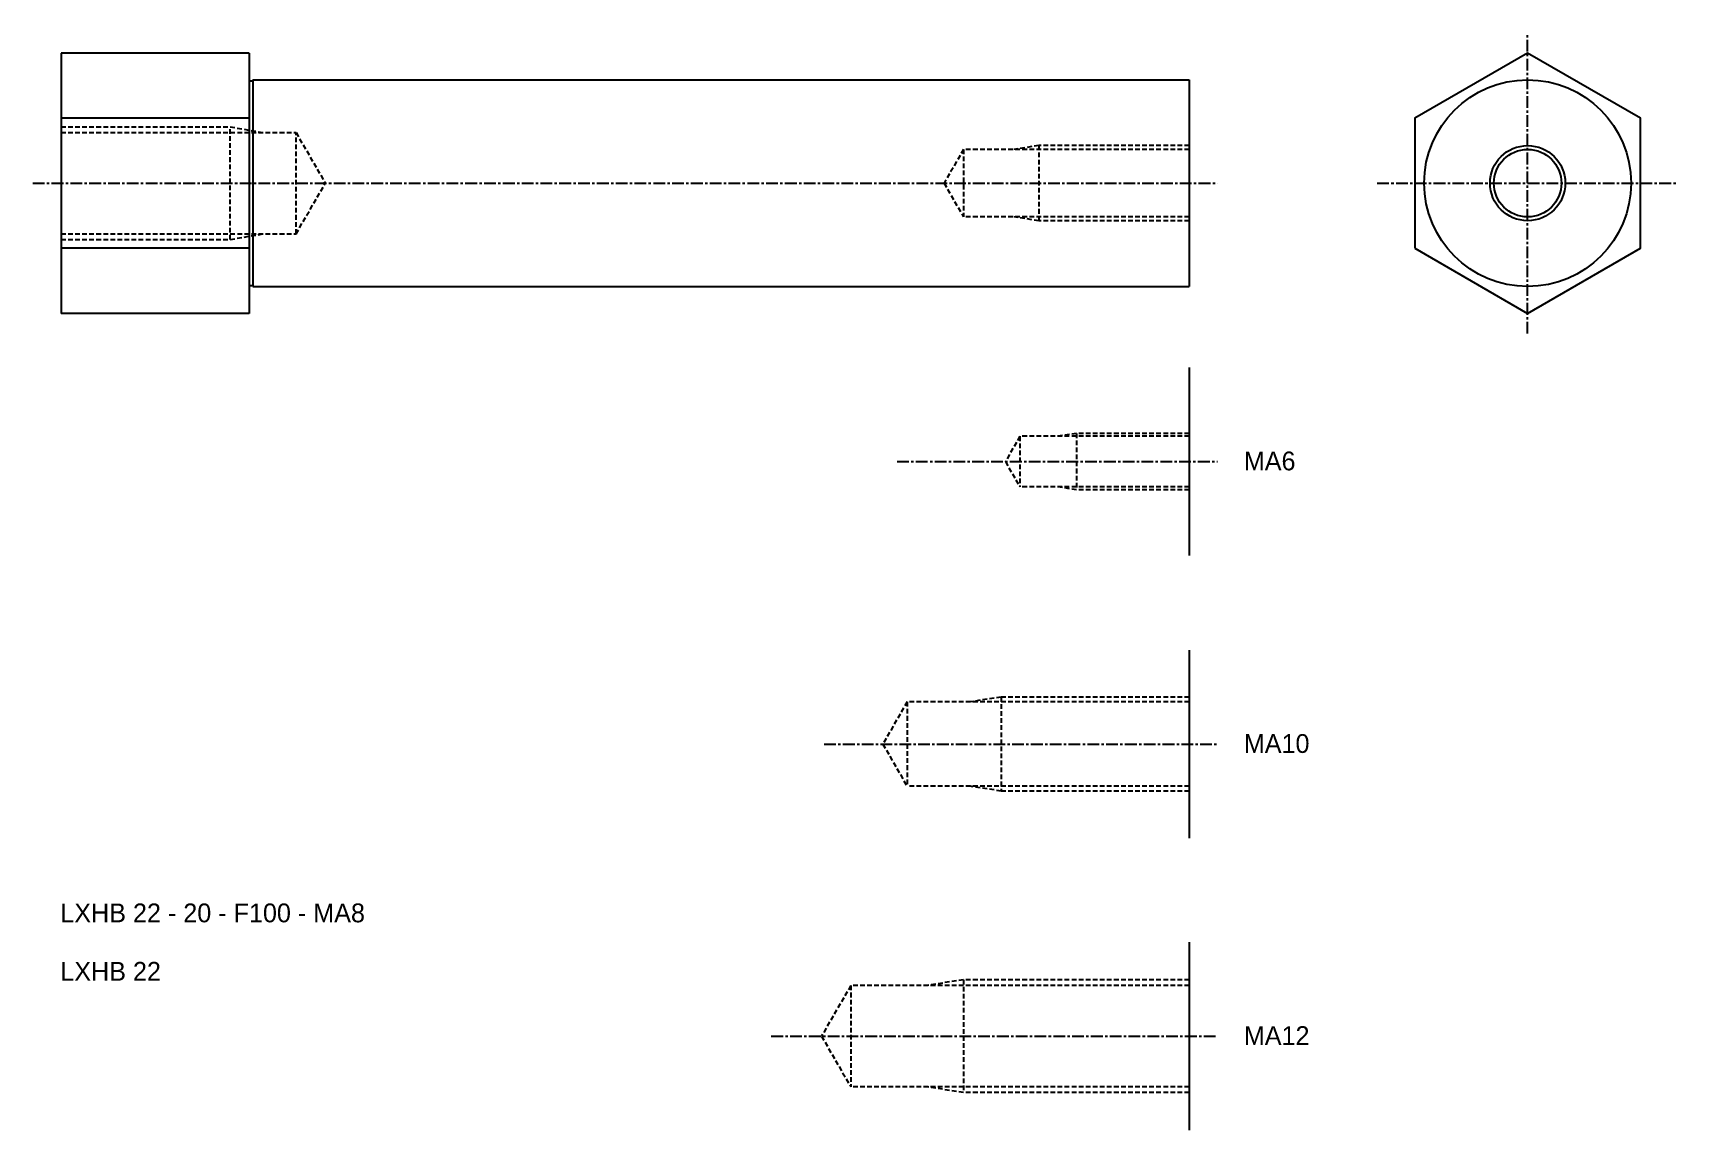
# Model space of a CAD drawing. Extents: x 73 to 248, y -47 to 70.
import ezdxf

# ---------------------------------------------------------------- set-up
doc = ezdxf.new("R2010")
doc.units = 0
doc.linetypes.add('CENTER', pattern=[2, 1.25, -0.25, 0.25, -0.25])
doc.linetypes.add('DASHED', pattern=[0.75, 0.5, -0.25])
doc.layers.get('0').update_dxf_attribs({"linetype": 'CONTINUOUS'})
doc.layers.add('CENTER', color=1, linetype='CENTER')

msp = doc.modelspace()

# ---------------------------------------------------------------- linework, layer by layer
at = {"color": 7, "linetype": 'CONTINUOUS'}
for p, q in [((75.61, 68.01), (75.61, 40.3)), ((95.61, 68.01), (75.61, 68.01)), ((95.61, 68.01), (95.61, 40.3)), ((95.61, 65.06), (96.01, 65.06)), ((96.01, 65.16), (96.01, 43.16)), ((96.01, 65.16), (195.61, 65.16)), ((195.61, 65.16), (195.61, 43.16)), ((95.61, 61.08), (75.61, 61.08)), ((95.61, 47.23), (75.61, 47.23)), ((95.61, 43.26), (96.01, 43.26)), ((96.01, 43.16), (195.61, 43.16)), ((95.61, 40.3), (75.61, 40.3)), ((195.61, 34.52), (195.61, 14.52)), ((195.61, 4.45), (195.61, -15.55)), ((195.61, -26.64), (195.61, -46.64))]:
    msp.add_line(p, q, dxfattribs=at)
at = {"color": 3, "linetype": 'DASHED'}
for p, q in [((75.61, 60.16), (93.61, 60.16)), ((75.61, 59.54), (100.61, 59.54)), ((93.61, 60.16), (97.11, 59.54)), ((93.61, 48.16), (93.61, 60.16)), ((100.61, 48.77), (100.61, 59.54)), ((100.61, 59.54), (103.72, 54.16)), ((179.61, 58.16), (176.95, 57.75)), ((195.61, 58.16), (179.61, 58.16)), ((179.61, 58.16), (179.61, 50.16)), ((171.61, 57.75), (169.54, 54.16)), ((195.61, 57.75), (171.61, 57.75)), ((171.61, 57.75), (171.61, 50.56)), ((100.61, 48.77), (103.72, 54.16)), ((169.54, 54.16), (171.61, 50.56)), ((195.61, 50.56), (171.61, 50.56)), ((179.61, 50.16), (176.95, 50.56)), ((195.61, 50.16), (179.61, 50.16)), ((75.61, 48.77), (100.61, 48.77)), ((75.61, 48.16), (93.61, 48.16)), ((93.61, 48.16), (97.11, 48.77)), ((177.61, 27.21), (176.06, 24.52)), ((177.61, 27.21), (177.61, 21.83)), ((195.61, 27.21), (177.61, 27.21)), ((183.61, 27.52), (181.61, 27.21)), ((183.61, 27.52), (183.61, 21.52)), ((195.61, 27.52), (183.61, 27.52)), ((176.06, 24.52), (177.61, 21.83)), ((195.61, 21.83), (177.61, 21.83)), ((183.61, 21.52), (181.61, 21.83)), ((195.61, 21.52), (183.61, 21.52)), ((165.61, -1.06), (163.02, -5.55)), ((195.61, -1.06), (165.61, -1.06)), ((165.61, -1.06), (165.61, -10.04)), ((175.61, -0.55), (172.28, -1.06)), ((195.61, -0.55), (175.61, -0.55)), ((175.61, -0.55), (175.61, -10.55)), ((163.02, -5.55), (165.61, -10.04)), ((195.61, -10.04), (165.61, -10.04)), ((175.61, -10.55), (172.28, -10.04)), ((195.61, -10.55), (175.61, -10.55)), ((159.61, -31.26), (156.5, -36.64)), ((195.61, -31.26), (159.61, -31.26)), ((159.61, -31.26), (159.61, -42.03)), ((171.61, -30.64), (167.61, -31.26)), ((195.61, -30.64), (171.61, -30.64)), ((171.61, -30.64), (171.61, -42.64)), ((156.5, -36.64), (159.61, -42.03)), ((195.61, -42.03), (159.61, -42.03)), ((171.61, -42.64), (167.61, -42.03)), ((195.61, -42.64), (171.61, -42.64))]:
    msp.add_line(p, q, dxfattribs=at)
at = {"color": 7, "linetype": 'CONTINUOUS'}
msp.add_lwpolyline([(219.61, 47.23), (231.61, 40.3), (243.61, 47.23), (243.61, 61.08), (231.61, 68.01), (219.61, 61.08)], close=True, dxfattribs=at)
for radius in [11, 3.59]:
    msp.add_circle((231.61, 54.16), radius, dxfattribs=at)
at = {"color": 3, "linetype": 'CONTINUOUS'}
msp.add_circle((231.61, 54.16), 4, dxfattribs=at)
at = {"layer": 'CENTER', "color": 1, "linetype": 'CENTER'}
for p, q in [((231.61, 38.16), (231.61, 70.16)), ((72.61, 54.16), (198.61, 54.16)), ((215.61, 54.16), (247.61, 54.16)), ((164.54, 24.52), (198.61, 24.52)), ((156.78, -5.55), (198.61, -5.55)), ((151.16, -36.64), (198.61, -36.64))]:
    msp.add_line(p, q, dxfattribs=at)

# ---------------------------------------------------------------- texts
at = {"color": 7, "linetype": 'CONTINUOUS'}
for s, p in [('MA6', (201.42, 23.59)), ('MA10', (201.42, -6.49)), ('LXHB 22 - 20 - F100 - MA8', (75.53, -24.52)), ('LXHB 22', (75.53, -30.74)), ('MA12', (201.42, -37.58))]:
    msp.add_text(s, height=2, dxfattribs=at).set_placement(p)

doc.saveas('drawing.dxf')
